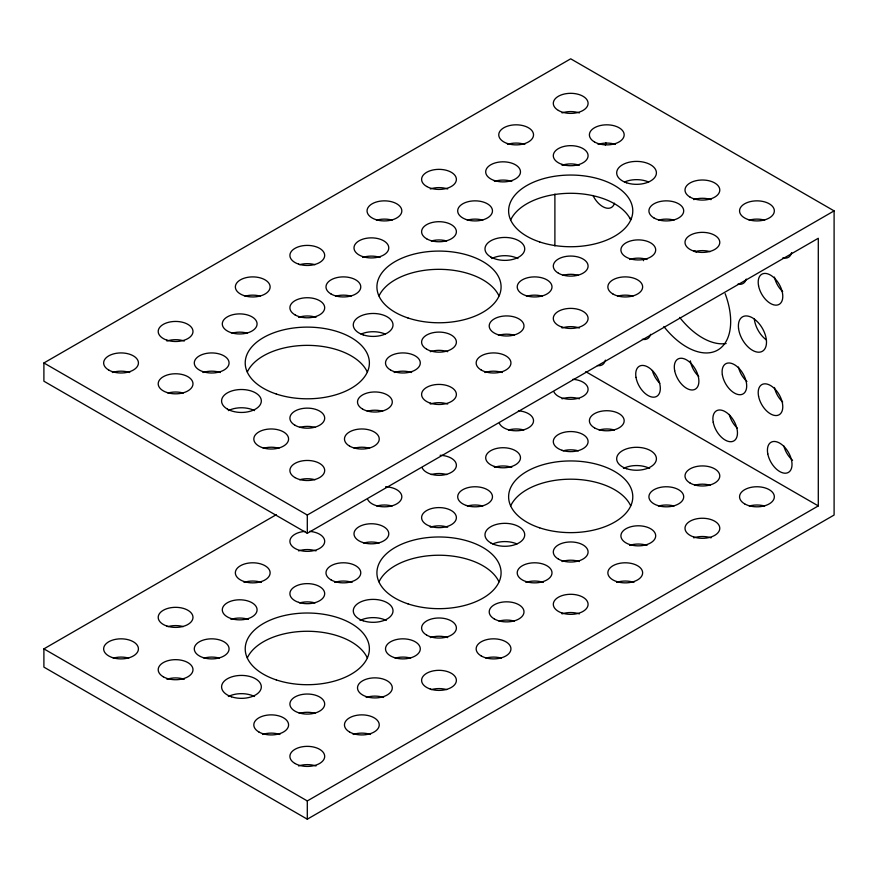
<?xml version="1.0" encoding="UTF-8"?>
<svg xmlns="http://www.w3.org/2000/svg" width="878" height="878" viewBox="0 0 878 878"><rect width="100%" height="100%" fill="white"/><g stroke="black" fill="none" stroke-linecap="round" stroke-linejoin="round"><path stroke-width="1.32" d="M43.9 648.864L307.3 800.934L818.296 505.915L818.296 238.267L307.3 533.286L43.9 381.206L43.9 362.965L570.7 58.815L834.1 210.885L834.1 515.035L307.3 819.185L43.9 667.115L43.9 648.864L276.274 514.695M43.9 362.965L307.3 515.035L834.1 210.885M585.747 371.646L818.296 505.915M554.896 194.071L554.896 245.961M307.3 515.035L307.3 533.286M307.3 800.934L307.3 819.185M726.117 343.517A62.327 35.987 60 0 1 679.671 317.408M746.915 381.502A17.384 10.031 60 0 1 738.442 367.048M698.734 376.421A17.384 10.031 60 0 1 690.349 360.858M792.571 460.302A17.384 10.031 60 0 1 783.867 445.991M659.817 383.291A17.384 10.031 60 0 1 652.321 370.527M737.235 428.091A17.384 10.031 60 0 1 729.3 414.449M782.682 402.036A17.384 10.031 60 0 1 774.44 387.461M782.682 291.639A17.384 10.031 60 0 1 774.44 277.064M766.45 339.995A19.865 11.469 60 0 1 754.323 319.065M309.572 531.377A17.384 10.031 0 0 1 321.963 546.72A17.384 10.031 0 0 1 292.637 546.72A17.384 10.031 0 0 1 305.028 531.377M440.13 455.276A17.384 10.031 0 0 1 456.373 464.857A17.384 10.031 0 0 1 441.645 475.217A17.384 10.031 0 0 1 422.208 467.897M385.585 486.774A17.384 10.031 0 0 1 401.817 496.344A17.384 10.031 0 0 1 387.099 506.705A17.384 10.031 0 0 1 367.662 499.384M572.972 379.307A17.384 10.031 0 0 1 588.084 389.261A17.384 10.031 0 0 1 572.972 399.205A17.384 10.031 0 0 1 553.908 391.851M518.415 410.805A17.384 10.031 0 0 1 533.528 420.749A17.384 10.031 0 0 1 518.415 430.703A17.384 10.031 0 0 1 499.362 423.35M510.733 219.862A62.086 35.844 0 0 1 570.7 193.292A62.086 35.844 0 0 1 630.667 219.862M379.033 295.897A62.086 35.844 0 0 1 439 269.327A62.086 35.844 0 0 1 498.967 295.897M247.333 371.932A62.086 35.844 0 0 1 307.3 345.361A62.086 35.844 0 0 1 367.267 371.932M562.008 112.911A17.384 10.031 0 0 1 579.392 112.911M507.462 144.409A17.384 10.031 0 0 1 524.835 144.409M494.402 181.417A17.384 10.031 0 0 1 511.786 181.417M562.008 165.251A17.384 10.031 0 0 1 579.392 165.251M598.094 144.409A17.384 10.031 0 0 1 615.478 144.409M430.308 188.946A17.384 10.031 0 0 1 447.692 188.946M467.392 220.137A17.384 10.031 0 0 1 482.779 220.137M376.761 220.137A17.384 10.031 0 0 1 392.137 220.137M431.307 240.978A17.384 10.031 0 0 1 446.693 240.978M491.746 258.538A19.865 11.469 0 0 1 517.954 258.538M563.007 275.341A17.384 10.031 0 0 1 578.393 275.341M629.614 259.482A17.384 10.031 0 0 1 646.998 259.482M658.621 220.137A17.384 10.031 0 0 1 674.008 220.137M624.456 182.02A19.865 11.469 0 0 1 648.644 182.02M693.708 199.613A17.384 10.031 0 0 1 711.092 199.613M749.263 220.137A17.384 10.031 0 0 1 764.65 220.137M694.707 251.635A17.384 10.031 0 0 1 710.093 251.635M617.563 296.171A17.384 10.031 0 0 1 632.95 296.171M526.921 296.171A17.384 10.031 0 0 1 542.308 296.171M562.008 327.977A17.384 10.031 0 0 1 579.392 327.977M498.913 335.209A17.384 10.031 0 0 1 514.299 335.209M484.865 372.524A17.384 10.031 0 0 1 502.249 372.524M430.308 351.683A17.384 10.031 0 0 1 447.692 351.683M361.056 334.09A19.865 11.469 0 0 1 385.244 334.09M335.692 296.171A17.384 10.031 0 0 1 351.079 296.171M362.702 257.452A17.384 10.031 0 0 1 380.086 257.452M299.607 264.684A17.384 10.031 0 0 1 314.993 264.684M245.061 296.171A17.384 10.031 0 0 1 260.437 296.171M298.608 317.32A17.384 10.031 0 0 1 315.992 317.32M232.001 333.179A17.384 10.031 0 0 1 247.387 333.179M394.222 372.513A17.384 10.031 0 0 1 411.606 372.513M430.308 404.012A17.384 10.031 0 0 1 447.692 404.012M367.213 411.244A17.384 10.031 0 0 1 382.599 411.244M354.163 448.252A17.384 10.031 0 0 1 369.55 448.252M299.607 479.739A17.384 10.031 0 0 1 314.993 479.739M263.521 448.252A17.384 10.031 0 0 1 278.897 448.252M299.607 427.41A17.384 10.031 0 0 1 314.993 427.41M228.346 410.608A19.865 11.469 0 0 1 254.554 410.608M167.907 393.048A17.384 10.031 0 0 1 183.293 393.048M202.994 372.513A17.384 10.031 0 0 1 220.378 372.513M166.908 341.026A17.384 10.031 0 0 1 184.292 341.026M112.351 372.513A17.384 10.031 0 0 1 129.735 372.513M379.033 581.796A62.086 35.844 0 0 1 439 555.236A62.086 35.844 0 0 1 498.967 581.796M510.733 505.761A62.086 35.844 0 0 1 570.7 479.19A62.086 35.844 0 0 1 630.667 505.761M247.333 657.831A62.086 35.844 0 0 1 307.3 631.271A62.086 35.844 0 0 1 367.267 657.831M244.051 582.388A17.384 10.031 0 0 1 261.435 582.388M299.607 602.912A17.384 10.031 0 0 1 314.993 602.912M360.046 620.472A19.865 11.469 0 0 1 386.254 620.472M430.308 637.582A17.384 10.031 0 0 1 447.692 637.582M395.221 658.116A17.384 10.031 0 0 1 410.597 658.116M431.307 689.603A17.384 10.031 0 0 1 446.693 689.603M231.002 619.385A17.384 10.031 0 0 1 248.386 619.385M167.907 626.618A17.384 10.031 0 0 1 183.293 626.618M203.992 658.116A17.384 10.031 0 0 1 219.379 658.116M113.35 658.116A17.384 10.031 0 0 1 128.737 658.116M166.908 679.254A17.384 10.031 0 0 1 184.292 679.254M228.346 696.506A19.865 11.469 0 0 1 254.554 696.506M262.522 734.458A17.384 10.031 0 0 1 279.895 734.458M298.608 765.956A17.384 10.031 0 0 1 315.992 765.956M353.165 734.458A17.384 10.031 0 0 1 370.549 734.458M299.607 713.309A17.384 10.031 0 0 1 314.993 713.309M366.214 697.45A17.384 10.031 0 0 1 383.598 697.45M485.863 658.116A17.384 10.031 0 0 1 501.25 658.116M498.913 621.108A17.384 10.031 0 0 1 514.299 621.108M562.008 613.876A17.384 10.031 0 0 1 579.392 613.876M525.922 582.388A17.384 10.031 0 0 1 543.306 582.388M562.008 561.547A17.384 10.031 0 0 1 579.392 561.547M492.756 543.954A19.865 11.469 0 0 1 516.944 543.954M334.694 582.388A17.384 10.031 0 0 1 352.078 582.388M298.608 550.89A17.384 10.031 0 0 1 315.992 550.89M363.701 543.043A17.384 10.031 0 0 1 379.087 543.043M430.308 527.184A17.384 10.031 0 0 1 447.692 527.184M467.392 506.035A17.384 10.031 0 0 1 482.779 506.035M376.761 506.035A17.384 10.031 0 0 1 392.137 506.035M431.307 474.548A17.384 10.031 0 0 1 446.693 474.548M494.402 467.315A17.384 10.031 0 0 1 511.786 467.315M563.007 450.842A17.384 10.031 0 0 1 578.393 450.842M599.103 430A17.384 10.031 0 0 1 614.479 430M508.461 430A17.384 10.031 0 0 1 523.837 430M562.008 398.821A17.384 10.031 0 0 1 579.392 398.821M623.446 468.402A19.865 11.469 0 0 1 649.654 468.402M616.565 582.388A17.384 10.031 0 0 1 633.949 582.388M629.614 545.381A17.384 10.031 0 0 1 646.998 545.381M693.708 537.841A17.384 10.031 0 0 1 711.092 537.841M658.621 506.035A17.384 10.031 0 0 1 674.008 506.035M694.707 485.205A17.384 10.031 0 0 1 710.093 485.205M749.263 506.035A17.384 10.031 0 0 1 764.65 506.035M725.162 293.68A62.327 35.987 60 0 1 717.194 350.355A62.327 35.987 60 0 1 663.867 326.539M643.453 260.7A62.327 35.987 60 0 1 643.87 258.867M694.739 250.735A62.327 35.987 60 0 1 696.539 252.216M746.245 279.094A17.384 10.031 60 0 1 737.959 284.088M791.649 252.59A17.384 10.031 60 0 1 782.88 257.825M605.743 142.609A17.384 10.031 60 0 1 605.403 145.057M614.501 203.213A17.384 10.031 60 0 1 604.986 207.68A17.384 10.031 60 0 1 592.979 195.476M630.766 219.368A17.384 10.031 60 0 1 629.669 217.492M605.403 360.123A17.384 10.031 60 0 1 597.369 365.533M650.631 334.298A17.384 10.031 60 0 1 642.356 339.292M276.263 394.002A62.086 35.844 0 0 0 369.386 362.965A62.086 35.844 0 0 0 276.263 331.917A62.086 35.844 0 0 0 276.263 394.002M231.002 332.619A17.384 10.031 0 0 0 257.078 323.927A17.384 10.031 0 0 0 231.002 315.235A17.384 10.031 0 0 0 231.002 332.619M202.994 371.657A17.384 10.031 0 0 0 229.07 362.965A17.384 10.031 0 0 0 202.994 354.273A17.384 10.031 0 0 0 202.994 371.657M295.008 425.259A17.384 10.031 0 0 0 324.092 420.76A17.384 10.031 0 0 0 302.8 408.468A17.384 10.031 0 0 0 295.008 425.259M362.614 409.093A17.384 10.031 0 0 0 391.698 404.593A17.384 10.031 0 0 0 370.406 392.301A17.384 10.031 0 0 0 362.614 409.093M390.622 370.055A17.384 10.031 0 0 0 419.695 365.555A17.384 10.031 0 0 0 398.414 353.263A17.384 10.031 0 0 0 390.622 370.055M295.008 314.862A17.384 10.031 0 0 0 324.092 310.362A17.384 10.031 0 0 0 302.8 298.07A17.384 10.031 0 0 0 295.008 314.862M363.218 334.88A19.865 11.469 0 0 0 393.015 324.948A19.865 11.469 0 0 0 363.218 315.004A19.865 11.469 0 0 0 363.218 334.88M227.402 409.093A19.865 11.469 0 0 0 260.645 403.946A19.865 11.469 0 0 0 236.303 389.898A19.865 11.469 0 0 0 227.402 409.093M108.751 370.055A17.384 10.031 0 0 0 137.835 365.555A17.384 10.031 0 0 0 116.544 353.263A17.384 10.031 0 0 0 108.751 370.055M295.008 477.588A17.384 10.031 0 0 0 324.092 473.088A17.384 10.031 0 0 0 302.8 460.796A17.384 10.031 0 0 0 295.008 477.588M481.265 370.055A17.384 10.031 0 0 0 510.348 365.555A17.384 10.031 0 0 0 489.057 353.263A17.384 10.031 0 0 0 481.265 370.055M298.608 264.124A17.384 10.031 0 0 0 324.684 255.432A17.384 10.031 0 0 0 298.608 246.74A17.384 10.031 0 0 0 298.608 264.124M407.963 317.968A62.086 35.844 0 0 0 501.086 286.93A62.086 35.844 0 0 0 407.963 255.882A62.086 35.844 0 0 0 407.963 317.968M362.702 256.585A17.384 10.031 0 0 0 388.778 247.892A17.384 10.031 0 0 0 362.702 239.2A17.384 10.031 0 0 0 362.702 256.585M331.094 294.02A17.384 10.031 0 0 0 360.178 289.52A17.384 10.031 0 0 0 338.886 277.228A17.384 10.031 0 0 0 331.094 294.02M426.708 349.224A17.384 10.031 0 0 0 455.792 344.725A17.384 10.031 0 0 0 434.5 332.433A17.384 10.031 0 0 0 426.708 349.224M497.914 334.65A17.384 10.031 0 0 0 523.99 325.957A17.384 10.031 0 0 0 497.914 317.265A17.384 10.031 0 0 0 497.914 334.65M525.922 295.612A17.384 10.031 0 0 0 551.999 286.93A17.384 10.031 0 0 0 525.922 278.238A17.384 10.031 0 0 0 525.922 295.612M426.708 238.827A17.384 10.031 0 0 0 455.792 234.327A17.384 10.031 0 0 0 434.5 222.035A17.384 10.031 0 0 0 426.708 238.827M490.802 257.013A19.865 11.469 0 0 0 524.045 251.876A19.865 11.469 0 0 0 499.714 237.828A19.865 11.469 0 0 0 490.802 257.013M244.051 295.612A17.384 10.031 0 0 0 270.128 286.919A17.384 10.031 0 0 0 244.051 278.238A17.384 10.031 0 0 0 244.051 295.612M430.308 403.145A17.384 10.031 0 0 0 456.384 394.452A17.384 10.031 0 0 0 430.308 385.76A17.384 10.031 0 0 0 430.308 403.145M612.965 294.02A17.384 10.031 0 0 0 642.048 289.52A17.384 10.031 0 0 0 620.757 277.228A17.384 10.031 0 0 0 612.965 294.02M426.708 186.487A17.384 10.031 0 0 0 455.792 181.987A17.384 10.031 0 0 0 434.5 169.695A17.384 10.031 0 0 0 426.708 186.487M539.663 241.933A62.086 35.844 0 0 0 632.786 210.885A62.086 35.844 0 0 0 539.663 179.847A62.086 35.844 0 0 0 539.663 241.933M494.402 180.55A17.384 10.031 0 0 0 520.478 171.858A17.384 10.031 0 0 0 494.402 163.165A17.384 10.031 0 0 0 494.402 180.55M466.394 219.577A17.384 10.031 0 0 0 492.47 210.885A17.384 10.031 0 0 0 466.394 202.192A17.384 10.031 0 0 0 466.394 219.577M558.408 273.19A17.384 10.031 0 0 0 587.492 268.69A17.384 10.031 0 0 0 566.2 256.398A17.384 10.031 0 0 0 558.408 273.19M629.614 258.615A17.384 10.031 0 0 0 655.69 249.923A17.384 10.031 0 0 0 629.614 241.231A17.384 10.031 0 0 0 629.614 258.615M654.022 217.985A17.384 10.031 0 0 0 683.106 213.486A17.384 10.031 0 0 0 661.814 201.194A17.384 10.031 0 0 0 654.022 217.985M562.008 164.384A17.384 10.031 0 0 0 588.084 155.691A17.384 10.031 0 0 0 562.008 146.999A17.384 10.031 0 0 0 562.008 164.384M626.618 182.8A19.865 11.469 0 0 0 656.415 172.867A19.865 11.469 0 0 0 626.618 162.935A19.865 11.469 0 0 0 626.618 182.8M375.762 219.577A17.384 10.031 0 0 0 401.828 210.885A17.384 10.031 0 0 0 375.762 202.192A17.384 10.031 0 0 0 375.762 219.577M562.008 327.11A17.384 10.031 0 0 0 588.084 318.418A17.384 10.031 0 0 0 562.008 309.725A17.384 10.031 0 0 0 562.008 327.11M748.265 219.577A17.384 10.031 0 0 0 774.341 210.885A17.384 10.031 0 0 0 748.265 202.192A17.384 10.031 0 0 0 748.265 219.577M558.408 110.452A17.384 10.031 0 0 0 587.492 105.953A17.384 10.031 0 0 0 566.2 93.661A17.384 10.031 0 0 0 558.408 110.452M594.494 141.951A17.384 10.031 0 0 0 623.578 137.451A17.384 10.031 0 0 0 602.297 125.159A17.384 10.031 0 0 0 594.494 141.951M690.108 197.144A17.384 10.031 0 0 0 719.192 192.644A17.384 10.031 0 0 0 697.9 180.352A17.384 10.031 0 0 0 690.108 197.144M507.462 143.542A17.384 10.031 0 0 0 533.528 134.85A17.384 10.031 0 0 0 507.462 126.158A17.384 10.031 0 0 0 507.462 143.542M693.708 251.075A17.384 10.031 0 0 0 719.784 242.383A17.384 10.031 0 0 0 693.708 233.691A17.384 10.031 0 0 0 693.708 251.075M262.522 447.692A17.384 10.031 0 0 0 288.588 439A17.384 10.031 0 0 0 262.522 430.308A17.384 10.031 0 0 0 262.522 447.692M166.908 392.488A17.384 10.031 0 0 0 192.984 383.796A17.384 10.031 0 0 0 166.908 375.104A17.384 10.031 0 0 0 166.908 392.488M349.565 446.09A17.384 10.031 0 0 0 378.648 441.601A17.384 10.031 0 0 0 357.357 429.309A17.384 10.031 0 0 0 349.565 446.09M166.908 340.159A17.384 10.031 0 0 0 192.984 331.467A17.384 10.031 0 0 0 166.908 322.775A17.384 10.031 0 0 0 166.908 340.159M494.314 618.957A17.384 10.031 0 0 0 523.398 614.457A17.384 10.031 0 0 0 502.106 602.165A17.384 10.031 0 0 0 494.314 618.957M426.708 635.123A17.384 10.031 0 0 0 455.792 630.624A17.384 10.031 0 0 0 434.5 618.331A17.384 10.031 0 0 0 426.708 635.123M331.094 579.919A17.384 10.031 0 0 0 360.178 575.419A17.384 10.031 0 0 0 338.886 563.127A17.384 10.031 0 0 0 331.094 579.919M362.702 542.483A17.384 10.031 0 0 0 388.778 533.791A17.384 10.031 0 0 0 362.702 525.099A17.384 10.031 0 0 0 362.702 542.483M407.963 603.866A62.086 35.844 0 0 0 501.086 572.829A62.086 35.844 0 0 0 407.963 541.781A62.086 35.844 0 0 0 407.963 603.866M481.265 655.965A17.384 10.031 0 0 0 510.348 651.465A17.384 10.031 0 0 0 489.057 639.173A17.384 10.031 0 0 0 481.265 655.965M295.008 763.487A17.384 10.031 0 0 0 324.092 758.987A17.384 10.031 0 0 0 302.8 746.695A17.384 10.031 0 0 0 295.008 763.487M112.351 657.556A17.384 10.031 0 0 0 138.428 648.864A17.384 10.031 0 0 0 112.351 640.172A17.384 10.031 0 0 0 112.351 657.556M231.518 696.814A19.865 11.469 0 0 0 261.315 686.881A19.865 11.469 0 0 0 231.518 676.949A19.865 11.469 0 0 0 231.518 696.814M363.218 620.779A19.865 11.469 0 0 0 393.015 610.847A19.865 11.469 0 0 0 363.218 600.914A19.865 11.469 0 0 0 363.218 620.779M298.608 602.352A17.384 10.031 0 0 0 324.684 593.66A17.384 10.031 0 0 0 298.608 584.967A17.384 10.031 0 0 0 298.608 602.352M394.222 657.556A17.384 10.031 0 0 0 420.288 648.864A17.384 10.031 0 0 0 394.222 640.172A17.384 10.031 0 0 0 394.222 657.556M366.214 696.583A17.384 10.031 0 0 0 392.29 687.891A17.384 10.031 0 0 0 366.214 679.199A17.384 10.031 0 0 0 366.214 696.583M298.608 712.749A17.384 10.031 0 0 0 324.684 704.057A17.384 10.031 0 0 0 298.608 695.365A17.384 10.031 0 0 0 298.608 712.749M202.994 657.556A17.384 10.031 0 0 0 229.07 648.864A17.384 10.031 0 0 0 202.994 640.172A17.384 10.031 0 0 0 202.994 657.556M231.002 618.518A17.384 10.031 0 0 0 257.078 609.826A17.384 10.031 0 0 0 231.002 601.134A17.384 10.031 0 0 0 231.002 618.518M276.263 679.901A62.086 35.844 0 0 0 369.386 648.864A62.086 35.844 0 0 0 276.263 617.816A62.086 35.844 0 0 0 276.263 679.901M525.922 581.521A17.384 10.031 0 0 0 551.999 572.829A17.384 10.031 0 0 0 525.922 564.137A17.384 10.031 0 0 0 525.922 581.521M430.308 526.317A17.384 10.031 0 0 0 456.384 517.625A17.384 10.031 0 0 0 430.308 508.933A17.384 10.031 0 0 0 430.308 526.317M244.051 581.521A17.384 10.031 0 0 0 270.128 572.829A17.384 10.031 0 0 0 244.051 564.137A17.384 10.031 0 0 0 244.051 581.521M430.308 689.054A17.384 10.031 0 0 0 456.384 680.362A17.384 10.031 0 0 0 430.308 671.67A17.384 10.031 0 0 0 430.308 689.054M616.565 581.521A17.384 10.031 0 0 0 642.641 572.829A17.384 10.031 0 0 0 616.565 564.137A17.384 10.031 0 0 0 616.565 581.521M539.663 527.832A62.086 35.844 0 0 0 632.786 496.794A62.086 35.844 0 0 0 539.663 465.746A62.086 35.844 0 0 0 539.663 527.832M494.402 466.448A17.384 10.031 0 0 0 520.478 457.756A17.384 10.031 0 0 0 494.402 449.064A17.384 10.031 0 0 0 494.402 466.448M466.394 505.476A17.384 10.031 0 0 0 492.47 496.794A17.384 10.031 0 0 0 466.394 488.102A17.384 10.031 0 0 0 466.394 505.476M558.408 559.088A17.384 10.031 0 0 0 587.492 554.589A17.384 10.031 0 0 0 566.2 542.297A17.384 10.031 0 0 0 558.408 559.088M629.614 544.514A17.384 10.031 0 0 0 655.69 535.821A17.384 10.031 0 0 0 629.614 527.129A17.384 10.031 0 0 0 629.614 544.514M657.622 505.487A17.384 10.031 0 0 0 683.699 496.794A17.384 10.031 0 0 0 657.622 488.102A17.384 10.031 0 0 0 657.622 505.487M562.008 450.282A17.384 10.031 0 0 0 588.084 441.59A17.384 10.031 0 0 0 562.008 432.898A17.384 10.031 0 0 0 562.008 450.282M626.618 468.709A19.865 11.469 0 0 0 656.415 458.777A19.865 11.469 0 0 0 626.618 448.834A19.865 11.469 0 0 0 626.618 468.709M562.008 613.009A17.384 10.031 0 0 0 588.084 604.316A17.384 10.031 0 0 0 562.008 595.635A17.384 10.031 0 0 0 562.008 613.009M744.665 503.884A17.384 10.031 0 0 0 773.748 499.384A17.384 10.031 0 0 0 752.457 487.092A17.384 10.031 0 0 0 744.665 503.884M594.494 427.849A17.384 10.031 0 0 0 623.578 423.35A17.384 10.031 0 0 0 602.297 411.058A17.384 10.031 0 0 0 594.494 427.849M690.108 483.054A17.384 10.031 0 0 0 719.192 478.554A17.384 10.031 0 0 0 697.9 466.262A17.384 10.031 0 0 0 690.108 483.054M693.708 536.974A17.384 10.031 0 0 0 719.784 528.282A17.384 10.031 0 0 0 693.708 519.589A17.384 10.031 0 0 0 693.708 536.974M258.911 732A17.384 10.031 0 0 0 287.995 727.5A17.384 10.031 0 0 0 266.714 715.208A17.384 10.031 0 0 0 258.911 732M163.308 676.795A17.384 10.031 0 0 0 192.392 672.296A17.384 10.031 0 0 0 171.1 660.004A17.384 10.031 0 0 0 163.308 676.795M166.908 626.058A17.384 10.031 0 0 0 192.984 617.366A17.384 10.031 0 0 0 166.908 608.673A17.384 10.031 0 0 0 166.908 626.058M349.565 732A17.384 10.031 0 0 0 378.648 727.5A17.384 10.031 0 0 0 357.357 715.208A17.384 10.031 0 0 0 349.565 732M490.802 542.922A19.865 11.469 0 0 0 524.045 537.775A19.865 11.469 0 0 0 499.714 523.727A19.865 11.469 0 0 0 490.802 542.922M758.57 285.855A17.384 10.031 60 0 0 779.038 304.425A17.384 10.031 60 0 0 773.858 277.58A17.384 10.031 60 0 0 758.57 285.855M674.666 370.626A17.384 10.031 60 0 0 695.113 389.272A17.384 10.031 60 0 0 690.02 362.46A17.384 10.031 60 0 0 674.666 370.626M636.001 377.364A17.384 10.031 60 0 0 656.272 396.604A17.384 10.031 60 0 0 651.794 369.978A17.384 10.031 60 0 0 636.001 377.364M722.375 374.873A17.384 10.031 60 0 0 742.634 394.145A17.384 10.031 60 0 0 738.189 367.542A17.384 10.031 60 0 0 722.375 374.873M758.57 396.263A17.384 10.031 60 0 0 779.038 414.822A17.384 10.031 60 0 0 773.858 387.988A17.384 10.031 60 0 0 758.57 396.263M767.778 453.816A17.384 10.031 60 0 0 788.214 472.518A17.384 10.031 60 0 0 783.176 445.717A17.384 10.031 60 0 0 767.778 453.816M713.221 422.263A17.384 10.031 60 0 0 733.635 441.041A17.384 10.031 60 0 0 728.663 414.262A17.384 10.031 60 0 0 713.221 422.263M738.519 328.196A19.865 11.469 60 0 0 761.028 351.869A19.865 11.469 60 0 0 757.791 322.149A19.865 11.469 60 0 0 738.519 328.196"/></g></svg>
